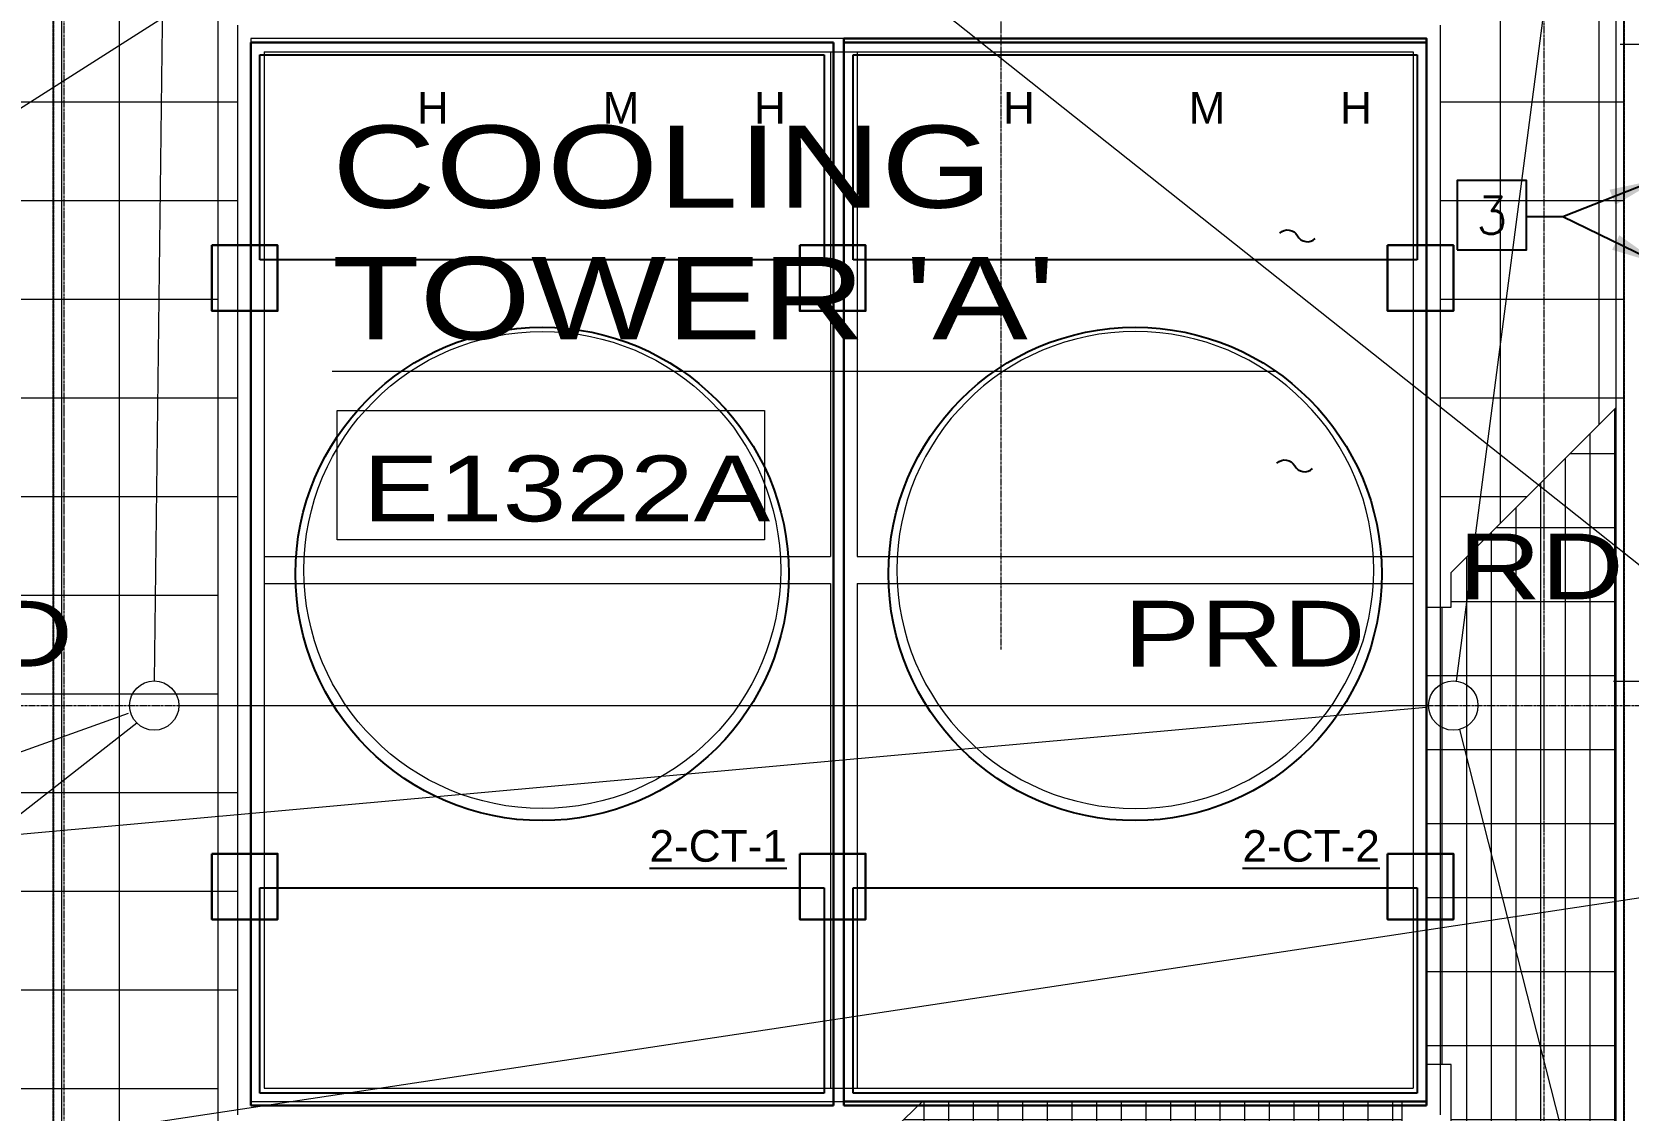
# Model space of a CAD drawing. Header units: inches. Extents: x -40190 to 0, y -3216 to 2257.
# Drawn here: x -23948.7 to -23560.4, y 268.8 to 531 of the extents above; entities that cross this region are included whole.
import ezdxf
from ezdxf import colors
from ezdxf.entities.mleader import LeaderData, LeaderLine
from ezdxf.enums import TextEntityAlignment as Align
from ezdxf.math import Vec2, Vec3

# ---------------------------------------------------------------- set-up
doc = ezdxf.new("R2010")
doc.units = ezdxf.units.IN
doc.header["$LTSCALE"] = 0.5
doc.header["$MEASUREMENT"] = 0
for name, pattern in [('A113$0$CENTER', [2, 1.25, -0.25, 0.25, -0.25]), ('HIDDEN', [0.375, 0.25, -0.125]), ('HIDDEN2', [0.1875, 0.125, -0.0625])]:
    doc.linetypes.add(name, pattern=pattern)
for name, color, linetype in [('A113$0$63', 8, 'Continuous'), ('A113$0$A roof pave', 8, 'Continuous'), ('A113$0$A-ANNO-IDEN', 8, 'Continuous'), ('A113$0$A-ANNO-TEXT', 8, 'Continuous'), ('A113$0$A-COLS-COL13X', 8, 'Continuous'), ('A113$0$A-COLS-COLS13-14', 8, 'Continuous'), ('A113$0$A-FLOR-CATWALK', 8, 'Continuous'), ('A113$0$A-GRID-GRD13-14', 8, 'Continuous'), ('A113$0$A-GRID-GRDP0-15', 8, 'Continuous'), ('A113$0$A-WALL-FULL-EXTR', 8, 'Continuous'), ('A113$0$bc113 - A-ANNO-SYMB', 8, 'Continuous'), ('A113$0$bp113 - A-ROOF-CRTS', 8, 'Continuous'), ('A113$0$bp113 - A-ROOF-RFDR', 8, 'Continuous'), ('A113$0$Level 32', 8, 'Continuous'), ('A113$0$S-BEAM-BELOW', 8, 'Continuous'), ('ANNTEXT', 6, 'Continuous'), ('E-Anno-Note', 6, 'Continuous'), ('E-Lite-Circ', 52, 'Continuous'), ('E-TEXT', 6, 'Continuous'), ('G-Anno', 6, 'Continuous'), ('M-HVAC-clrn', 1, 'HIDDEN2'), ('M-HVAC-Eqpm', 94, 'Continuous'), ('M-HVAC-EQPM-CT', 94, 'Continuous'), ('M-HVAC-text', 6, 'Continuous'), ('XREF', 7, 'Continuous')]:
    doc.layers.add(name, color=color, linetype=linetype)
doc.styles.add('A113$0$Arial', font='arial.ttf', dxfattribs={"height": 0.076839})
doc.styles.add('A113$0$style-Arial', font='arial.ttf')
doc.styles.add('ANNTEXT', font='romans.shx')
doc.styles.add('M08', font='arial.ttf', dxfattribs={"height": 7.68})
doc.styles.add('MAMEP ANNO', font='arial.ttf', dxfattribs={"height": 0.101562})
doc.styles.get("Standard").update_dxf_attribs({"font": 'simplex.shx'})
doc.dimstyles.new('STANDARD$7', dxfattribs={"dimtxt": 0.18, "dimasz": 0.125, "dimexe": 0.18, "dimexo": 0.06, "dimgap": 0.09, "dimtad": 0, "dimtih": 1, "dimtoh": 1, "dimdec": 4, "dimzin": 0, "dimdsep": 46, "dimtxsty": 'Standard', "dimcen": 0.09, "dimadec": 0, "dimazin": 0, "dimtfac": 1, "dimtdec": 4, "dimtofl": 0, "dimtmove": 0, "dimatfit": 3, "dimfxl": 1, "dimtolj": 1, "dimtzin": 0, "dimarcsym": 0})

# ---------------------------------------------------------------- blocks, each defined once
blk = doc.blocks.new('A$C430D0960')
at = {"layer": 'M-HVAC-Eqpm'}
for p, q in [((22151.13, 627.67, 0.01), (22151.13, 485.92, 0.01)), ((22409.63, 627.67, 0.01), (22151.13, 627.67, 0.01)), ((22151.13, 485.92, 0.01), (22151.13, 627.67, 0.01)), ((22151.13, 627.67, 0.01), (22409.63, 627.67, 0.01)), ((22409.63, 485.92, 0.01), (22409.63, 627.67, 0.01)), ((22409.63, 627.67, 0.01), (22409.63, 485.92, 0.01)), ((22151.13, 485.92, 0.01), (22409.63, 485.92, 0.01)), ((22409.63, 485.92, 0.01), (22151.13, 485.92, 0.01))]:
    blk.add_line(p, q, dxfattribs=at)
at = {"layer": 'M-HVAC-Eqpm', "color": 8}
for p, q in [((22154.13, 488.17, 0.01), (22154.13, 625.42, 0.01)), ((22154.13, 625.42, 0.01), (22204.01, 625.42, 0.01)), ((22204.01, 625.42, 0.01), (22204.01, 488.17, 0.01)), ((22356.76, 488.17, 0.01), (22356.76, 625.42, 0.01)), ((22356.76, 625.42, 0.01), (22406.63, 625.42, 0.01)), ((22406.63, 625.42, 0.01), (22406.63, 488.17, 0.01)), ((22204.01, 488.17, 0.01), (22154.13, 488.17, 0.01)), ((22406.63, 488.17, 0.01), (22356.76, 488.17, 0.01))]:
    blk.add_line(p, q, dxfattribs=at)
blk.add_arc((22280.38, 556.79, 0.01), 60, 0, 360, dxfattribs=at)
blk = doc.blocks.new('A113')
at = {"layer": 'A113$0$bc113 - A-ANNO-SYMB', "lineweight": 0}
h = blk.add_hatch(dxfattribs=at)
h.set_pattern_fill('CROSSHATCH', color=256, style=0, pattern_type=2)
h.set_pattern_definition([(180, (-23431.679, 194.443), (-2e-15, -18), []), (270, (-23431.679, 194.4426), (6, -1e-15), [])])
h.paths.add_polyline_path([(-23563.4983, 229.9), (-23774.6345, 229.9), (-23732.1711, 270.8759), (-23615.4985, 270.8759), (-23615.4985, 261.851), (-23603.4985, 261.851), (-23603.4985, 279.851), (-23609.4983, 279.851), (-23609.4983, 391.1259), (-23603.4985, 391.1259), (-23603.4987, 399.5123), (-23563.4983, 439.5487)])
at = {"layer": 'A113$0$A roof pave', "lineweight": 0}
for p, q in [((-23591.4983, 411.5235, -2660.425), (-23591.4983, 685.3759, -2660.425)), ((-23567.4983, 435.5451, -2660.425), (-23567.4983, 685.3759, -2660.425)), ((-23903.4983, 225.9291, -2660.425), (-23903.4983, 656.7895, -2660.425)), ((-23927.4983, 225.9412, -2660.425), (-23927.4983, 602.5861, -2660.425)), ((-23898.7483, 513.9412, -2660.425), (-23966.7482, 513.9412, -2660.425)), ((-23561.4983, 513.9412, -2660.425), (-23606.2483, 513.9412, -2660.425)), ((-23898.7483, 489.9412, -2660.425), (-23977.3748, 489.9412, -2660.425)), ((-23561.4983, 489.9412, -2660.425), (-23606.2483, 489.9412, -2660.425)), ((-23903.4983, 465.9412, -2660.425), (-23988.0014, 465.9412, -2660.425)), ((-23561.4983, 465.9412, -2660.425), (-23606.2483, 465.9412, -2660.425)), ((-23898.7483, 441.9412, -2660.425), (-23998.628, 441.9412, -2660.425)), ((-23561.4983, 441.9412, -2660.425), (-23606.2483, 441.9412, -2660.425)), ((-23898.7483, 417.9412, -2660.425), (-24009.2547, 417.9412, -2660.425)), ((-23585.0864, 417.9412, -2660.425), (-23606.2483, 417.9412, -2660.425)), ((-23903.4983, 393.9412, -2660.425), (-24019.8813, 393.9412, -2660.425)), ((-23903.4983, 369.9412, -2660.425), (-24030.5079, 369.9412, -2660.425)), ((-23898.7483, 345.9412, -2660.425), (-24041.1345, 345.9412, -2660.425)), ((-23898.7483, 321.9412, -2660.425), (-24051.7612, 321.9412, -2660.425)), ((-23898.7483, 297.9412, -2660.425), (-24062.3878, 297.9412, -2660.425)), ((-23903.4983, 273.9412, -2660.425), (-24073.0144, 273.9412, -2660.425))]:
    blk.add_line(p, q, dxfattribs=at)
at = {"layer": 'A113$0$A-ANNO-IDEN', "lineweight": 13}
blk.add_line((-23875.7443, 448.4738), (-23646.386, 448.4738), dxfattribs=at)
blk.add_3dface([(-23874.5445, 438.9571), (-23770.5853, 438.9571), (-23770.5853, 407.4276), (-23874.5445, 407.4276)], dxfattribs=at)
at = {"layer": 'A113$0$A-ANNO-TEXT', "lineweight": 0}
for p, q in [((-23472.126, 333.3054), (-23915.5358, 685.3759)), ((-24026.7974, 329.1078), (-23609.6539, 366.7582)), ((-24026.7974, 329.1078), (-23925.2889, 365.2804)), ((-23472.126, 333.3054), (-24113.7122, 236.3654))]:
    blk.add_line(p, q, dxfattribs=at)
at = {"layer": 'A113$0$A-ANNO-TEXT', "lineweight": 0, "flags": 128}
blk.add_lwpolyline([(-24120.63, 429.6696), (-24081.6975, 429.6696), (-23827.5545, 591.4178)], dxfattribs=at)
at = {"layer": 'A113$0$A-COLS-COL13X', "lineweight": 30}
for points in [[(-23904.9983, 479.1259, -4909.5523), (-23888.9983, 479.1259, -4909.5523), (-23888.9983, 463.1259, -4909.5523), (-23904.9983, 463.1259, -4909.5523)], [(-23761.9984, 479.1259, -4909.5523), (-23745.9984, 479.1259, -4909.5523), (-23745.9984, 463.1259, -4909.5523), (-23761.9984, 463.1259, -4909.5523)], [(-23618.9985, 479.1259, -4909.5523), (-23602.9985, 479.1259, -4909.5523), (-23602.9985, 463.1259, -4909.5523), (-23618.9985, 463.1259, -4909.5523)], [(-23904.9983, 331.1259, -4909.5523), (-23888.9983, 331.1259, -4909.5523), (-23888.9983, 315.1259, -4909.5523), (-23904.9983, 315.1259, -4909.5523)], [(-23761.9984, 331.1259, -4909.5523), (-23745.9984, 331.1259, -4909.5523), (-23745.9984, 315.1259, -4909.5523), (-23761.9984, 315.1259, -4909.5523)], [(-23618.9985, 331.1259, -4909.5523), (-23602.9985, 331.1259, -4909.5523), (-23602.9985, 315.1259, -4909.5523), (-23618.9985, 315.1259, -4909.5523)]]:
    blk.add_3dface(points, dxfattribs=at)
at = {"layer": 'A113$0$A-COLS-COLS13-14', "lineweight": 0}
blk.add_line((-23562.4487, 528.0477, -4909.5523), (-23531.298, 528.0477, -4909.5523), dxfattribs=at)
at = {"layer": 'A113$0$A-COLS-COLS13-14', "lineweight": 13}
blk.add_line((-23564.0697, 373.0944, -4909.5523), (-23532.9191, 373.0944, -4909.5523), dxfattribs=at)
at = {"layer": 'A113$0$A-FLOR-CATWALK', "lineweight": 13, "elevation": 1992.7541, "flags": 128}
for points in [[(-23841.203, 577.3759), (-23561.4983, 577.3759), (-23561.4983, 227.9), (-23943.4983, 227.9), (-23943.4983, 563.9456)], [(-23936.2363, 575.4048), (-23842.203, 575.3975), (-23563.4983, 575.3759), (-23563.4983, 229.9), (-23941.4983, 229.9), (-23941.4888, 563.5441)]]:
    blk.add_lwpolyline(points, dxfattribs=at)
at = {"layer": 'A113$0$A-FLOR-CATWALK', "lineweight": 13}
blk.add_3dface([(-23895.4983, 270.8759, 1992.7541), (-23751.2483, 270.8759, 1992.7541), (-23751.2483, 529.3759, 1992.7541), (-23895.4983, 529.3759, 1992.7541)], dxfattribs=at)
at = {"layer": 'A113$0$A-GRID-GRD13-14', "linetype": 'A113$0$CENTER', "lineweight": 0}
blk.add_line((-23713.0236, 380.7641), (-23713.0236, 2113.2362), dxfattribs=at)
at = {"layer": 'A113$0$A-GRID-GRDP0-15', "linetype": 'A113$0$CENTER', "lineweight": 0}
for p, q in [((-23941.0236, 2113.2362), (-23941.0236, -676.9049)), ((-23581.0236, 2113.2362), (-23581.0236, -676.9052)), ((-24358.5266, 367.1574), (-20364.9322, 367.1574))]:
    blk.add_line(p, q, dxfattribs=at)
at = {"layer": 'A113$0$A-WALL-FULL-EXTR', "lineweight": 13}
blk.add_line((-23561.4983, 203.9985, 1992.7541), (-23561.4983, 685.3759, 1992.7541), dxfattribs=at)
at = {"layer": 'A113$0$bc113 - A-ANNO-SYMB', "lineweight": 0, "elevation": 1992.7541, "flags": 128}
blk.add_lwpolyline([(-23563.4983, 229.9), (-23774.6345, 229.9), (-23732.1711, 270.8759), (-23615.4985, 270.8759), (-23615.4985, 261.851), (-23603.4985, 261.851), (-23603.4985, 279.851), (-23609.4983, 279.851), (-23609.4983, 391.1259), (-23603.4985, 391.1259), (-23603.4987, 399.5123), (-23563.4983, 439.5487), (-23563.4983, 229.9)], close=True, dxfattribs=at)
at = {"layer": 'A113$0$bp113 - A-ROOF-CRTS', "lineweight": 13}
for p, q in [((-23915.1811, 685.3759, -2660.425), (-23919.0236, 373.1574, -2660.425)), ((-23602.2472, 373.107, -2660.425), (-23561.4983, 685.3759, -2660.425)), ((-23581.0236, 379.1574, -2660.425), (-23581.0236, 340.392, -2660.425)), ((-23913.0236, 367.1574, -2660.425), (-23609.0236, 367.1574, -2660.425)), ((-24121.9232, 207.9412, -2660.425), (-23923.2663, 362.9148, -2660.425)), ((-23601.5437, 361.3428, -2660.425), (-23561.4983, 203.9985, -2660.425))]:
    blk.add_line(p, q, dxfattribs=at)
at = {"layer": 'A113$0$bp113 - A-ROOF-RFDR', "lineweight": 13}
for centre in [(-23919.0236, 367.1574, -2660.425), (-23603.0236, 367.1574, -2660.425)]:
    blk.add_circle(centre, 6, dxfattribs=at)
at = {"layer": 'A113$0$Level 32', "lineweight": 13, "elevation": -2660.425, "flags": 128}
blk.add_lwpolyline([(-23941.4983, 563.5226), (-23936.2363, 575.4048), (-23563.4983, 575.3759), (-23563.4983, 224.8759), (-23941.4983, 224.8759), (-23941.4983, 563.5226)], close=True, dxfattribs=at)
at = {"layer": 'A113$0$Level 32', "lineweight": 13}
blk.add_circle((-23824.6233, 400.1259, 1992.7541), 57.9999, dxfattribs=at)
at = {"layer": 'A113$0$Level 32', "lineweight": 13, "extrusion": (0, 0, -1)}
blk.add_circle((23680.3733, 400.1259, -1992.7541), 57.9999, dxfattribs=at)
at = {"layer": 'A113$0$Level 32', "lineweight": 30}
blk.add_3dface([(-23751.2483, 529.3759, 1992.7541), (-23609.4983, 529.3759, 1992.7541), (-23609.4983, 270.8759, 1992.7541), (-23751.2483, 270.8759, 1992.7541)], dxfattribs=at)
at = {"layer": 'A113$0$S-BEAM-BELOW', "lineweight": 13}
for p, q in [((-23898.7483, 532.6259, 1992.7541), (-23898.7483, 267.6259, 1992.7541)), ((-23606.2483, 532.6259, 1992.7541), (-23606.2483, 267.6259, 1992.7541)), ((-23892.2483, 526.1259, 1992.7541), (-23612.7483, 526.1259, 1992.7541)), ((-23892.2483, 526.1259, 1992.7541), (-23892.2483, 274.1259, 1992.7541)), ((-23754.4983, 526.1259, 1992.7541), (-23754.4983, 403.3759, 1992.7541)), ((-23747.9983, 526.1259, 1992.7541), (-23747.9983, 403.3759, 1992.7541)), ((-23612.7483, 526.1259, 1992.7541), (-23612.7483, 274.1259, 1992.7541)), ((-23892.2483, 403.3759, 1992.7541), (-23754.4983, 403.3759, 1992.7541)), ((-23747.9983, 403.3759, 1992.7541), (-23612.7483, 403.3759, 1992.7541)), ((-23892.2483, 396.8759, 1992.7541), (-23754.4983, 396.8759, 1992.7541)), ((-23754.4983, 396.8759, 1992.7541), (-23754.4983, 274.1259, 1992.7541)), ((-23747.9983, 396.8759, 1992.7541), (-23747.9983, 274.1259, 1992.7541)), ((-23747.9983, 396.8759, 1992.7541), (-23612.7483, 396.8759, 1992.7541)), ((-23892.2483, 274.1259, 1992.7541), (-23612.7483, 274.1259, 1992.7541))]:
    blk.add_line(p, q, dxfattribs=at)
at = {"layer": 'A113$0$63', "lineweight": 0, "style": 'A113$0$style-Arial', "width": 1.246875}
blk.add_text('RD', height=16, dxfattribs=at).set_placement((-23601.8151, 393.0016))
at = {"layer": 'A113$0$A-ANNO-IDEN', "lineweight": 13, "attachment_point": 7, "line_spacing_factor": 0.6, "style": 'A113$0$Arial'}
for s, insert, char_height in [('\\H1x;\\W1.24688;COOLING', (-23875.7453, 487.9528), 19.999996), ("\\H1x;\\W1.24688;TOWER 'A'", (-23875.7453, 455.9528), 19.999996), ('\\H1x;\\W1.24688;E1322A', (-23868.3604, 411.7369), 15.999998)]:
    blk.add_mtext(s, dxfattribs=dict(at, insert=insert, char_height=char_height))
at = {"layer": 'A113$0$A-ANNO-TEXT', "lineweight": 70, "style": 'A113$0$style-Arial', "width": 1.246875}
for p in [(-23997.6216, 376.6379), (-23683.1913, 376.6379)]:
    blk.add_text('PRD', height=16, dxfattribs=at).set_placement(p)
blk = doc.blocks.new('(2) 3648C')
at = {"layer": 'M-HVAC-clrn', "linetype": 'HIDDEN', "elevation": 0}
blk.add_lwpolyline([(-16579.23, -5747.72), (-17149.73, -5747.72), (-17149.73, -5365.72), (-16579.23, -5365.72)], close=True, dxfattribs=at)
at = {"layer": 'M-HVAC-EQPM-CT', "color": 8, "linetype": 'Continuous', "lineweight": 13, "rotation": 179.9999999999992}
for p in [(5415.91, -4927.8, -0.01), (5415.91, -5072.05, -0.01)]:
    blk.add_blockref('A$C430D0960', p, dxfattribs=at)
blk = doc.blocks.new('CIRCUIT BREAK')
at = {"layer": 'E-Lite-Circ'}
blk.add_lwpolyline([(648.35, -4335.26, -0.5), (649.66, -4339.43, 0.5), (650.96, -4343.61)], format="xyb", dxfattribs=at)
blk = doc.blocks.new('ZA_SQR')
blk.add_lwpolyline([(-0.703125, -0.703125), (0.703125, -0.703125), (0.703125, 0.703125), (-0.703125, 0.703125)], close=True)
at = {"layer": 'ANNTEXT', "style": 'ANNTEXT'}
blk.add_attdef('SQRID', text='', height=0.75, dxfattribs=at).set_placement((0, 0), align=Align.MIDDLE)
at = {"layer": 'ANNTEXT', "style": 'ANNTEXT', "flags": 1}
blk.add_attdef('SQRDESCRIPTION', text='', height=0.75, dxfattribs=at).set_placement((0, -2.125), align=Align.MIDDLE)

msp = doc.modelspace()

# ---------------------------------------------------------------- linework, layer by layer
at = {"layer": 'M-HVAC-clrn', "linetype": 'HIDDEN', "elevation": 0}
msp.add_lwpolyline([(-23561.46, 684.41), (-23561.46, 113.91), (-23943.46, 113.91), (-23943.46, 684.41)], close=True, dxfattribs=at)

# ---------------------------------------------------------------- block references
at = {"rotation": 63.98211092052765}
for p in [(-27825.48, 1801.09), (-27826.15, 1745.14)]:
    msp.add_blockref('CIRCUIT BREAK', p, dxfattribs=at)
at = {"layer": 'E-TEXT', "xscale": 12, "yscale": 12, "zscale": 12}
msp.add_blockref('ZA_SQR', (-23593.56, 486.4), dxfattribs=at).add_auto_attribs({'SQRID': '3'})
at = {"layer": 'M-HVAC-clrn', "color": 8, "linetype": 'Continuous', "lineweight": 13, "rotation": 90}
msp.add_blockref('(2) 3648C', (-29309.18, 17263.64, 0), dxfattribs=at)
at = {"layer": 'M-HVAC-EQPM-CT', "color": 8, "linetype": 'Continuous', "lineweight": 13, "rotation": 269.9999999999992}
for p in [(-24381.38, 22679.55, -0.01), (-24381.38, 22679.55, -0.01), (-24237.13, 22679.55, -0.01)]:
    msp.add_blockref('A$C430D0960', p, dxfattribs=at)
at = {"layer": 'XREF'}
msp.add_blockref('A113', (0.08, 0), dxfattribs=at)

# ---------------------------------------------------------------- texts
at = {"layer": 'G-Anno', "style": 'M08'}
for s, p in [('H', (-23855.04, 508.71, -40)), ('H', (-23855.04, 508.71, -40)), ('M', (-23809.86, 508.71, -40)), ('M', (-23809.86, 508.71, -40)), ('H', (-23773.05, 508.71, -40)), ('H', (-23773.05, 508.71, -40)), ('H', (-23712.48, 508.71, -40)), ('H', (-23712.48, 508.71, -40)), ('M', (-23667.3, 508.71, -40)), ('H', (-23630.49, 508.71, -40))]:
    msp.add_text(s, height=7.68, dxfattribs=at).set_placement(p)
at = {"layer": 'M-HVAC-text', "char_height": 7.688, "width": 105.8678, "attachment_point": 1, "style": 'M08'}
for s, insert in [('{\\L2-CT-1}', (-23798.47, 336.86, 0)), ('{\\L2-CT-1}', (-23798.47, 336.86, 0)), ('{\\L2-CT-2}', (-23654.22, 336.86, 0)), ('{\\L2-CT-2}', (-23654.22, 336.86, 0))]:
    msp.add_mtext(s, dxfattribs=dict(at, insert=insert))

# ---------------------------------------------------------------- leaders
at = {"layer": 'E-Anno-Note'}
ml = msp.add_multileader_mtext('Standard', dxfattribs=at)
ml.set_content('2P-30A/NFSS FOR GENERATOR JACKET WATER HEATER (480V, 1%%C)', color=(89, 89, 89), style='MAMEP ANNO')
ml.set_leader_properties(color=256, linetype='Continuous')
ml.build(insert=Vec2(0, 0))
ml.multileader.update_dxf_attribs({"has_dogleg": 0, "text_right_attachment_type": 3, "dogleg_length": 3.84, "arrow_head_size": 12, "scale": 96})
ctx = ml.context
ctx.base_point, ctx.scale, ctx.char_height, ctx.arrow_head_size, ctx.landing_gap_size, ctx.plane_origin = Vec3(-22107.96, 375.32), 96, 7.68, 12, 3.75, Vec3(-21875.4, 379.52)
ctx.right_attachment, ctx.text_align_type = 3, 2
notes = []
notes.append((ctx, [(0, (1, 1, 0), (-21547.33, 362.1), (-1, 0), 369, [(0, [(-21843.69, 423.13), (-21908.59, 362.1)], 0, [])])]))
ctx.mtext.insert, ctx.mtext.width, ctx.mtext.alignment, ctx.mtext.flow_direction = Vec3(-21920.08, 380.29), 190.3092, 3, 5
at = {"layer": 'E-TEXT'}
for points in [[(-23553.03, 495.15), (-23576.3, 486.06), (-23585.13, 486.06)], [(-23552.64, 474.52), (-23576.3, 486.06)]]:
    msp.add_leader(points, dimstyle='STANDARD$7', override={"dimscale": 96, "dimgap": 0.09, "dimtad": 0}, dxfattribs=at)
for ctx, leaders in notes:
    for number, flags, end, landing, length, lines in leaders:
        leader = LeaderData()
        leader.index, (leader.has_last_leader_line, leader.has_dogleg_vector, leader.attachment_direction) = number, flags
        leader.last_leader_point, leader.dogleg_vector, leader.dogleg_length = Vec3(end), Vec3(landing), length
        for number, points, colour, breaks in lines:
            line = LeaderLine()
            line.index, line.vertices, line.color, line.breaks = number, Vec3.list(points), colors.encode_raw_color(colour), breaks
            leader.lines.append(line)
        ctx.leaders.append(leader)

doc.saveas('drawing.dxf')
